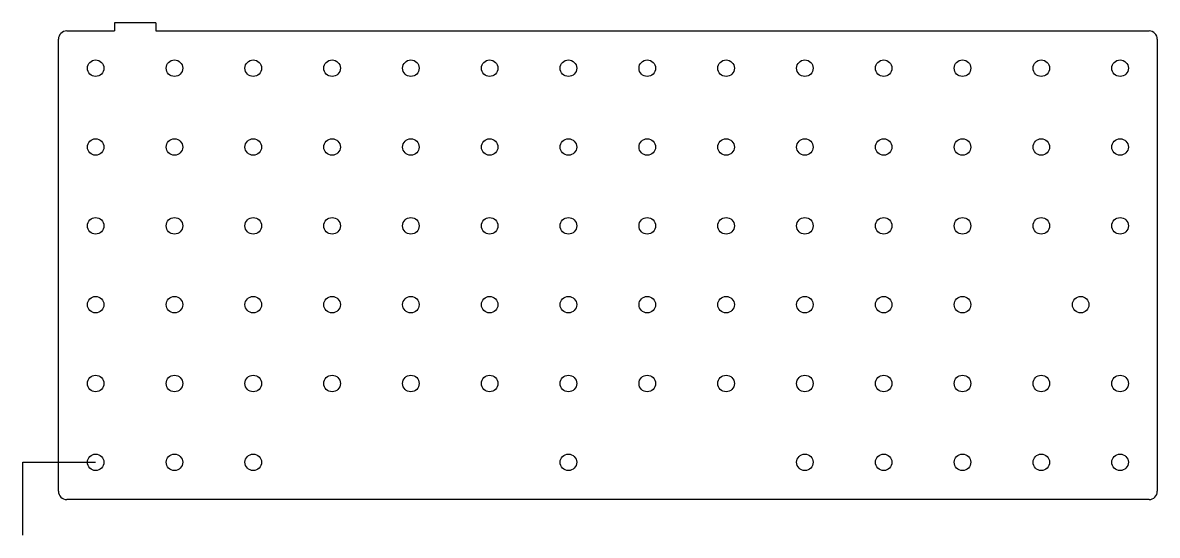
# Model space of a CAD drawing. Extents: x 0 to 274, y 0 to 124.
import ezdxf

# ---------------------------------------------------------------- set-up
doc = ezdxf.new("R2010")
doc.units = 0
doc.layers.get('0').update_dxf_attribs({"linetype": 'CONTINUOUS'})

msp = doc.modelspace()

# ---------------------------------------------------------------- linework, layer by layer
for p, q in [((32.16, 123.89), (22.16, 123.89)), ((22.16, 123.89), (22.16, 121.89)), ((32.16, 123.89), (32.16, 121.89)), ((10.64, 121.89), (22.16, 121.89)), ((32.16, 121.89), (272.29, 121.89)), ((8.64, 10.64), (8.64, 119.89)), ((274.29, 119.89), (274.29, 10.64)), ((0, 0), (0, 17.66)), ((0, 17.66), (17.62, 17.66)), ((272.29, 8.64), (10.64, 8.64))]:
    msp.add_line(p, q)
for centre in [(17.64, 112.89), (36.69, 112.89), (55.74, 112.89), (74.79, 112.89), (93.84, 112.89), (112.88, 112.89), (131.93, 112.89), (150.99, 112.89), (170.04, 112.89), (189.09, 112.89), (208.14, 112.89), (227.19, 112.89), (246.24, 112.89), (265.29, 112.89), (17.64, 93.84), (36.69, 93.84), (55.74, 93.84), (74.79, 93.84), (93.84, 93.84), (112.88, 93.84), (131.93, 93.84), (150.99, 93.84), (170.04, 93.84), (189.09, 93.84), (208.14, 93.84), (227.19, 93.84), (246.24, 93.84), (265.29, 93.84), (17.64, 74.79), (36.69, 74.79), (55.74, 74.79), (74.79, 74.79), (93.84, 74.79), (112.88, 74.79), (131.93, 74.79), (150.99, 74.79), (170.04, 74.79), (189.09, 74.79), (208.14, 74.79), (227.19, 74.79), (246.24, 74.79), (265.29, 74.79), (17.64, 55.74), (36.69, 55.74), (55.74, 55.74), (74.79, 55.74), (93.84, 55.74), (112.88, 55.74), (131.93, 55.74), (150.99, 55.74), (170.04, 55.74), (189.09, 55.74), (208.14, 55.74), (227.19, 55.74), (255.76, 55.74), (17.64, 36.69), (36.69, 36.69), (55.74, 36.69), (74.79, 36.69), (93.84, 36.69), (112.88, 36.69), (131.93, 36.69), (150.99, 36.69), (170.04, 36.69), (189.09, 36.69), (208.14, 36.69), (227.19, 36.69), (246.24, 36.69), (265.29, 36.69), (17.64, 17.64), (36.69, 17.64), (55.74, 17.64), (131.93, 17.64), (189.09, 17.64), (208.14, 17.64), (227.19, 17.64), (246.24, 17.64), (265.29, 17.64)]:
    msp.add_circle(centre, 2)
for centre, start, end in [((10.64, 119.89), 90, 180), ((272.29, 119.89), 0, 90), ((10.64, 10.64), 180, 270), ((272.29, 10.64), 270, 0)]:
    msp.add_arc(centre, 2, start, end)

doc.saveas('drawing.dxf')
